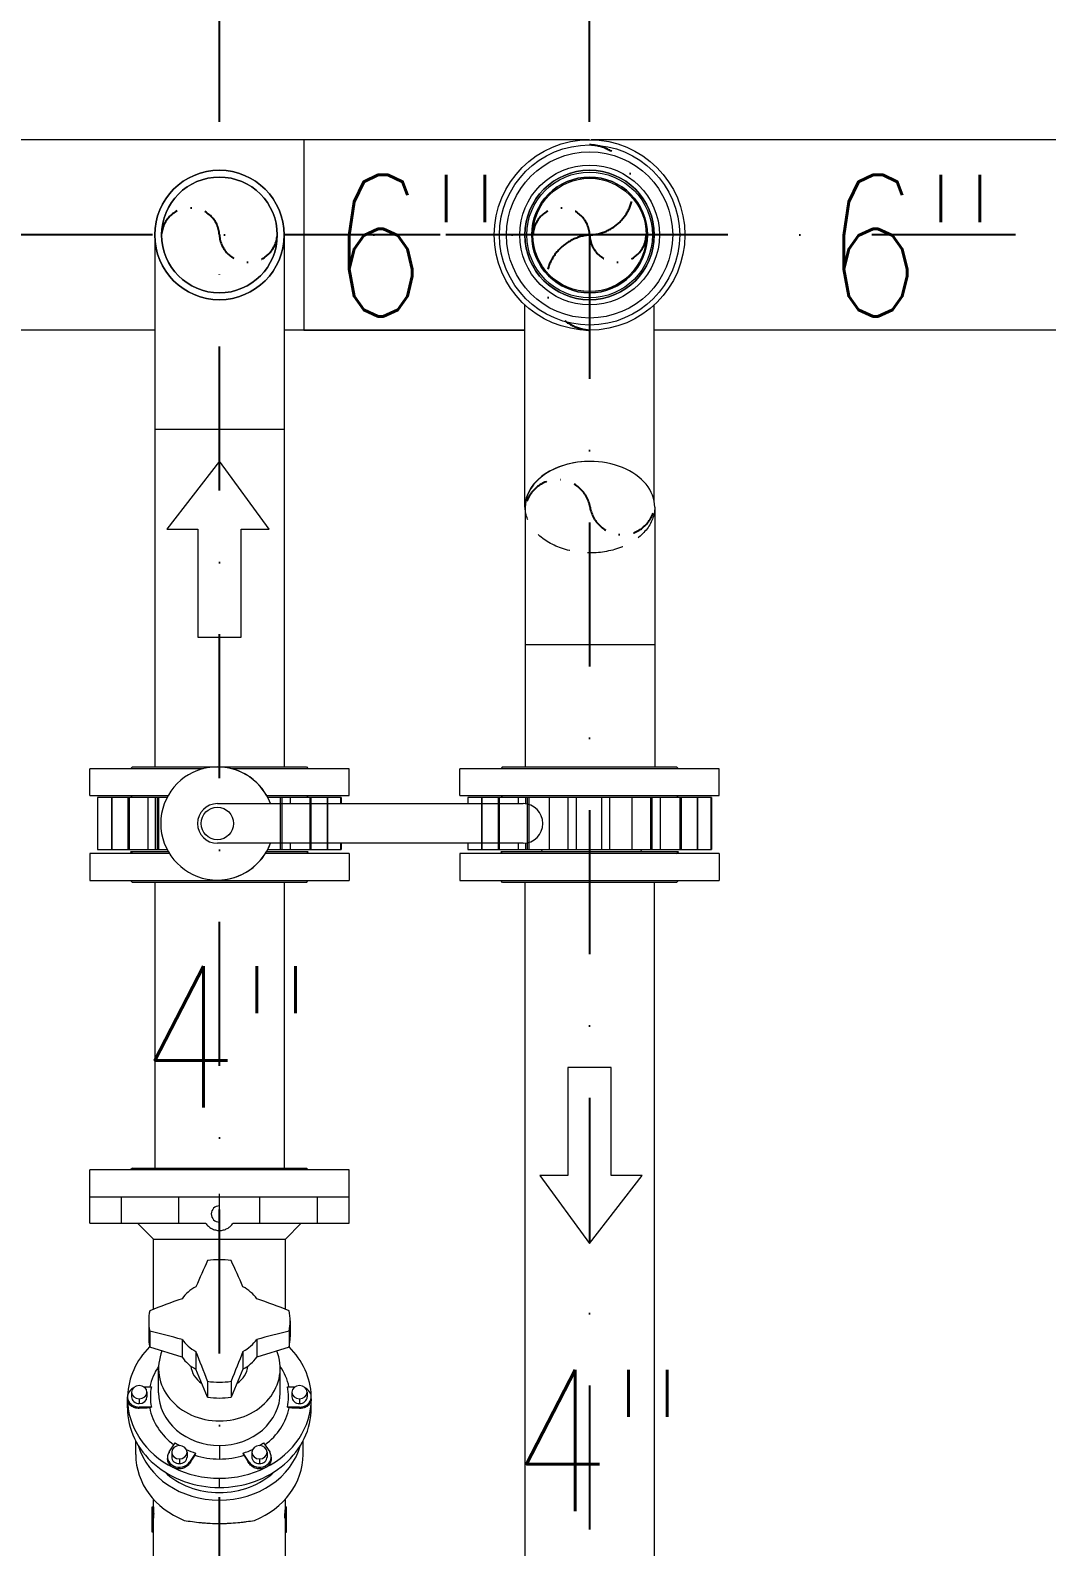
# Model space of a CAD drawing. Header units: millimetres. Extents: x -312439 to 477422, y -331570 to 212570.
# Drawn here: x 359854 to 360752, y 193817 to 195156 of the extents above; entities that cross this region are included whole.
import ezdxf

# ---------------------------------------------------------------- set-up
doc = ezdxf.new("R2010")
doc.units = ezdxf.units.MM
doc.linetypes.add('DASHDOT', pattern=[25.4, 12.7, -6.35, 0, -6.35])
doc.linetypes.add('HIDDEN', pattern=[9.525, 6.35, -3.175])
doc.layers.add('ARCONDTEXTO', color=4, linetype='Continuous')
doc.styles.add('ROMAND', font='ROMAND.SHX')
doc.styles.add('ROMANS', font='romans.shx', dxfattribs={"height": 187.5})
doc.dimstyles.new('1-50 (MILIMETRO)', dxfattribs={"dimscale": 0, "dimtxt": 125, "dimasz": 125, "dimexe": 100, "dimexo": 100, "dimgap": 50, "dimtad": 0, "dimdec": 0, "dimzin": 0, "dimdsep": 46, "dimtxsty": 'ROMAND', "dimcen": -390, "dimclrd": 1, "dimclre": 1, "dimclrt": 3, "dimadec": 0, "dimazin": 0, "dimtfac": 1, "dimtdec": 0, "dimtix": 1, "dimtmove": 2, "dimatfit": 2, "dimfxl": 1, "dimtvp": 1, "dimtolj": 1, "dimtzin": 0, "dimarcsym": 0})

# ---------------------------------------------------------------- blocks, each defined once
blk = doc.blocks.new('*D41')
at = {"color": 1, "lineweight": -2, "transparency": 16777216}
for p, q in [((360021.5, 195075.5), (360021.5, 195560.8)), ((360348.5, 195075.5), (360348.5, 195560.8)), ((359896.5, 195460.8), (359771.5, 195460.8)), ((360021.5, 195460.8), (360348.5, 195460.8)), ((360473.5, 195460.8), (360598.5, 195460.8))]:
    blk.add_line(p, q, dxfattribs=at)
at = {"color": 1, "transparency": 16777216}
for points in [[(359896.5, 195481.6), (359896.5, 195440), (360021.5, 195460.8)], [(360473.5, 195481.6), (360473.5, 195440), (360348.5, 195460.8)]]:
    blk.add_solid(points, dxfattribs=at)
at = {"layer": 'Defpoints', "color": 0, "transparency": 16777216}
for p in [(360348.5, 195460.8), (360021.5, 194975.5), (360348.5, 194975.5)]:
    blk.add_point(p, dxfattribs=at)
at = {"color": 3, "transparency": 16777216, "insert": (360185, 195664), "char_height": 125, "attachment_point": 5, "style": 'ROMAND'}
blk.add_mtext('\\A1;327', dxfattribs=at)

msp = doc.modelspace()

# ---------------------------------------------------------------- linework, layer by layer
at = {"color": 5, "linetype": 'Continuous', "lineweight": 0, "extrusion": (0, 1, 0)}
for p, q in [((360096.073, 195059.597, 0), (359610.725, 195059.597, 0)), ((360096.073, 195059.604, 0), (360096.073, 194891.297, 0)), ((360348.523, 195059.604, 0), (360096.073, 195059.604, 0)), ((360978.935, 195059.592, 0), (360349.936, 195059.592, 0)), ((359964.373, 194975.454, 0), (359964.373, 194505.604, 0)), ((360078.673, 194975.454, 0), (360078.673, 194505.604, 0)), ((360291.373, 194735.001, 0), (360291.373, 194913.688, 0)), ((360405.673, 194739.66, 0), (360405.673, 194913.688, 0)), ((359964.373, 194891.297, 0), (359801.962, 194891.297, 0)), ((359964.373, 194891.292, 0), (359801.962, 194891.292, 0)), ((360096.073, 194891.297, 0), (360078.673, 194891.297, 0)), ((360291.373, 194891.292, 0), (360078.673, 194891.292, 0)), ((360096.073, 194891.304, 0), (360291.373, 194891.304, 0)), ((360978.935, 194891.292, 0), (360405.673, 194891.292, 0)), ((359964.373, 194804.004, 0), (360078.673, 194804.004, 0)), ((360291.755, 194734.994, 0), (360291.755, 194505.604, 0)), ((360406.055, 194734.994, 0), (360406.055, 194505.604, 0)), ((360291.755, 194613.761, 0), (360406.055, 194613.761, 0)), ((360007.162, 194504.004, 0), (359907.023, 194504.004, 0)), ((359907.023, 194480.204, 0), (359907.023, 194504.004, 0)), ((359944.623, 194505.604, 0), (359943.023, 194504.004, 0)), ((359944.623, 194505.604, 0), (360098.423, 194505.604, 0)), ((360136.023, 194504.004, 0), (360032.358, 194504.004, 0)), ((360098.423, 194505.604, 0), (360100.023, 194504.004, 0)), ((360136.023, 194480.204, 0), (360136.023, 194504.004, 0)), ((360463.023, 194504.004, 0), (360234.023, 194504.004, 0)), ((360234.023, 194480.204, 0), (360234.023, 194504.004, 0)), ((360271.623, 194505.604, 0), (360270.023, 194504.004, 0)), ((360271.623, 194505.604, 0), (360425.423, 194505.604, 0)), ((360425.423, 194505.604, 0), (360427.023, 194504.004, 0)), ((360463.023, 194480.204, 0), (360463.023, 194504.004, 0)), ((359907.023, 194480.204, 0), (359976.181, 194480.204, 0)), ((359944.623, 194480.204, 0), (359943.023, 194478.604, 0)), ((360063.339, 194480.204, 0), (360136.023, 194480.204, 0)), ((360098.423, 194480.204, 0), (360100.023, 194478.604, 0)), ((360234.023, 194480.204, 0), (360463.023, 194480.204, 0)), ((360271.623, 194480.204, 0), (360270.023, 194478.604, 0)), ((360425.423, 194480.204, 0), (360427.023, 194478.604, 0)), ((359975.315, 194478.604, 0), (359913.919, 194478.604, 0)), ((359913.919, 194478.604, 0), (359913.919, 194432.604, 0)), ((359926.163, 194478.604, 0), (359926.163, 194432.604, 0)), ((359926.447, 194478.604, 0), (359926.447, 194432.604, 0)), ((359940.753, 194478.604, 0), (359940.753, 194432.604, 0)), ((359941.738, 194478.604, 0), (359941.738, 194432.604, 0)), ((359958.338, 194478.604, 0), (359958.338, 194432.604, 0)), ((359964.882, 194478.604, 0), (359964.882, 194432.604, 0)), ((359966.448, 194478.604, 0), (359966.448, 194432.604, 0)), ((359967.835, 194478.604, 0), (359967.835, 194432.604, 0)), ((360019.71, 194473.104, 0), (360289.71, 194473.104, 0)), ((360129.127, 194478.604, 0), (360064.205, 194478.604, 0)), ((360075.21, 194478.604, 0), (360075.21, 194432.604, 0)), ((360076.597, 194478.604, 0), (360076.597, 194432.604, 0)), ((360076.632, 194478.604, 0), (360076.632, 194473.104, 0)), ((360083.885, 194478.604, 0), (360083.885, 194473.104, 0)), ((360101.343, 194478.604, 0), (360101.343, 194432.604, 0)), ((360102.292, 194478.604, 0), (360102.292, 194432.604, 0)), ((360116.598, 194478.604, 0), (360116.598, 194432.604, 0)), ((360116.883, 194478.604, 0), (360116.883, 194432.604, 0)), ((360128.492, 194478.604, 0), (360128.492, 194473.104, 0)), ((360129.127, 194478.604, 0), (360129.127, 194473.104, 0)), ((360456.127, 194478.604, 0), (360240.919, 194478.604, 0)), ((360240.919, 194478.604, 0), (360240.919, 194473.104, 0)), ((360253.163, 194478.604, 0), (360253.163, 194432.604, 0)), ((360253.447, 194478.604, 0), (360253.447, 194432.604, 0)), ((360267.753, 194478.604, 0), (360267.753, 194432.604, 0)), ((360268.702, 194478.604, 0), (360268.702, 194432.604, 0)), ((360285.338, 194478.604, 0), (360285.338, 194473.104, 0)), ((360291.882, 194478.604, 0), (360291.882, 194472.969, 0)), ((360293.448, 194478.604, 0), (360293.448, 194432.604, 0)), ((360294.835, 194478.604, 0), (360294.835, 194432.604, 0)), ((360312.935, 194478.604, 0), (360312.935, 194432.604, 0)), ((360329.341, 194478.604, 0), (360329.341, 194432.604, 0)), ((360336.788, 194478.604, 0), (360336.788, 194432.604, 0)), ((360358.905, 194478.604, 0), (360358.905, 194432.604, 0)), ((360365.996, 194478.604, 0), (360365.996, 194432.604, 0)), ((360385.813, 194478.604, 0), (360385.813, 194432.604, 0)), ((360402.21, 194478.604, 0), (360402.21, 194432.604, 0)), ((360403.597, 194478.604, 0), (360403.597, 194432.604, 0)), ((360403.632, 194478.604, 0), (360403.632, 194432.604, 0)), ((360410.885, 194478.604, 0), (360410.885, 194432.604, 0)), ((360428.308, 194478.604, 0), (360428.308, 194432.604, 0)), ((360429.292, 194478.604, 0), (360429.292, 194432.604, 0)), ((360443.598, 194478.604, 0), (360443.598, 194432.604, 0)), ((360443.883, 194478.604, 0), (360443.883, 194432.604, 0)), ((360455.492, 194478.604, 0), (360455.492, 194432.604, 0)), ((360456.127, 194478.604, 0), (360456.127, 194432.604, 0)), ((359977.391, 194428.977, 0), (359907.023, 194428.977, 0)), ((359907.023, 194428.977, 0), (359907.023, 194405.177, 0)), ((359913.919, 194432.604, 0), (359975.315, 194432.604, 0)), ((359976.425, 194430.577, 0), (359943.023, 194430.577, 0)), ((359944.623, 194428.977, 0), (359943.023, 194430.577, 0)), ((360289.71, 194438.104, 0), (360019.71, 194438.104, 0)), ((360136.023, 194428.977, 0), (360062.13, 194428.977, 0)), ((360100.023, 194430.577, 0), (360063.095, 194430.577, 0)), ((360064.205, 194432.604, 0), (360129.127, 194432.604, 0)), ((360076.632, 194438.104, 0), (360076.632, 194432.604, 0)), ((360083.885, 194438.104, 0), (360083.885, 194432.604, 0)), ((360098.423, 194428.977, 0), (360100.023, 194430.577, 0)), ((360128.492, 194438.104, 0), (360128.492, 194432.604, 0)), ((360129.127, 194438.104, 0), (360129.127, 194432.604, 0)), ((360136.023, 194428.977, 0), (360136.023, 194405.177, 0)), ((360463.023, 194428.977, 0), (360234.023, 194428.977, 0)), ((360234.023, 194428.977, 0), (360234.023, 194405.177, 0)), ((360240.919, 194438.104, 0), (360240.919, 194432.604, 0)), ((360240.919, 194432.604, 0), (360456.127, 194432.604, 0)), ((360427.023, 194430.577, 0), (360270.023, 194430.577, 0)), ((360271.623, 194428.977, 0), (360270.023, 194430.577, 0)), ((360285.338, 194438.104, 0), (360285.338, 194432.604, 0)), ((360291.882, 194438.239, 0), (360291.882, 194432.604, 0)), ((360425.423, 194428.977, 0), (360427.023, 194430.577, 0)), ((360463.023, 194428.977, 0), (360463.023, 194405.177, 0)), ((359907.023, 194405.177, 0), (360136.023, 194405.177, 0)), ((359944.623, 194403.577, 0), (359943.023, 194405.177, 0)), ((360098.423, 194403.577, 0), (359944.623, 194403.577, 0)), ((359964.373, 194403.577, 0), (359964.373, 194151.146, 0)), ((360019.811, 194405.604, 0), (360019.71, 194405.604, 0)), ((360078.673, 194403.577, 0), (360078.673, 194151.146, 0)), ((360098.423, 194403.577, 0), (360100.023, 194405.177, 0)), ((360234.023, 194405.177, 0), (360463.023, 194405.177, 0)), ((360271.623, 194403.577, 0), (360270.023, 194405.177, 0)), ((360425.423, 194403.577, 0), (360271.623, 194403.577, 0)), ((360291.373, 194403.577, 0), (360291.373, 193441.232, 0)), ((360405.673, 194403.577, 0), (360405.673, 193441.232, 0)), ((360425.423, 194403.577, 0), (360427.023, 194405.177, 0)), ((360136.023, 194149.546, 0), (359907.023, 194149.546, 0)), ((359907.023, 194102.533, 0), (359907.023, 194149.546, 0)), ((359944.623, 194151.146, 0), (359943.023, 194149.546, 0)), ((359944.623, 194151.146, 0), (360098.423, 194151.146, 0)), ((360098.423, 194151.146, 0), (360100.023, 194149.546, 0)), ((360136.023, 194102.533, 0), (360136.023, 194149.546, 0)), ((359907.023, 194125.746, 0), (360136.023, 194125.746, 0)), ((359934.972, 194102.533, 0), (359934.972, 194125.746, 0)), ((359985.672, 194102.533, 0), (359985.672, 194125.746, 0)), ((360021.523, 194088.481, 0), (360021.523, 194128.348, 0)), ((360057.373, 194102.533, 0), (360057.373, 194125.746, 0)), ((360108.073, 194102.533, 0), (360108.073, 194125.746, 0)), ((359907.023, 194102.533, 0), (360009.421, 194102.533, 0)), ((359963.232, 194088.481, 0), (359949.18, 194102.533, 0)), ((360033.624, 194102.533, 0), (360136.023, 194102.533, 0)), ((360079.814, 194088.481, 0), (360093.866, 194102.533, 0)), ((359963.232, 194088.481, 0), (360079.814, 194088.481, 0)), ((359963.232, 194026.472, 0), (359963.232, 194088.481, 0)), ((360079.814, 194026.472, 0), (360079.814, 194088.481, 0)), ((359959.068, 194016.172, 0), (359959.068, 194002.138, 0)), ((360083.977, 194016.172, 0), (360083.977, 194002.138, 0)), ((359959.942, 194007.157, 0), (359959.942, 193993.123, 0)), ((359988.493, 193999.759, 0), (359988.493, 193984.124, 0)), ((360054.553, 193999.759, 0), (360054.553, 193984.124, 0)), ((360083.104, 194007.157, 0), (360083.104, 193993.123, 0)), ((359988.493, 193984.124, 0), (359959.942, 193993.123, 0)), ((360000.722, 193989.168, 0), (360000.722, 193973.533, 0)), ((360042.323, 193989.168, 0), (360042.323, 193973.533, 0)), ((360083.104, 193993.123, 0), (360054.553, 193984.124, 0)), ((359967.812, 193952.695, 0), (359967.812, 193974.39, 0)), ((360011.114, 193948.807, 0), (360000.722, 193973.533, 0)), ((360042.323, 193973.533, 0), (360031.932, 193948.807, 0)), ((360075.234, 193952.695, 0), (360075.234, 193974.39, 0)), ((359954.536, 193958.066, 0), (359961.42, 193958.066, 0)), ((360011.114, 193962.841, 0), (360011.114, 193948.807, 0)), ((360031.932, 193962.841, 0), (360031.932, 193948.807, 0)), ((360081.625, 193958.066, 0), (360088.509, 193958.066, 0)), ((359940.332, 193939.319, 0), (359940.332, 193949.051, 0)), ((359943.975, 193953.215, 0), (359943.975, 193949.051, 0)), ((359950.741, 193947.356, 0), (359950.741, 193943.192, 0)), ((359957.507, 193953.215, 0), (359957.507, 193949.051, 0)), ((360085.539, 193953.215, 0), (360085.539, 193949.051, 0)), ((360092.305, 193947.356, 0), (360092.305, 193943.192, 0)), ((360099.07, 193953.215, 0), (360099.07, 193949.051, 0)), ((360102.714, 193939.319, 0), (360102.714, 193949.051, 0)), ((359961.42, 193940.037, 0), (359950.741, 193940.037, 0)), ((359950.741, 193940.037, 0), (359950.741, 193938.898, 0)), ((360092.305, 193940.037, 0), (360081.625, 193940.037, 0)), ((360092.305, 193940.037, 0), (360092.305, 193938.898, 0)), ((359947.618, 193898.047, 0), (359947.618, 193910.206, 0)), ((359977.117, 193900.472, 0), (359982.457, 193908.482, 0)), ((360021.523, 193906.18, 0), (360021.523, 193894.196, 0)), ((360060.589, 193908.482, 0), (360065.928, 193900.472, 0)), ((360095.427, 193898.047, 0), (360095.427, 193910.206, 0)), ((359975.723, 193895.965, 0), (359975.723, 193894.608, 0)), ((359977.117, 193900.472, 0), (359977.117, 193899.333, 0)), ((359979.366, 193900.129, 0), (359979.366, 193895.965, 0)), ((359986.132, 193894.269, 0), (359986.132, 193890.106, 0)), ((359992.898, 193900.129, 0), (359992.898, 193895.965, 0)), ((360000.486, 193899.467, 0), (359995.146, 193891.458, 0)), ((359995.146, 193891.458, 0), (359995.146, 193890.318, 0)), ((360047.899, 193891.458, 0), (360042.559, 193899.467, 0)), ((360047.899, 193891.458, 0), (360047.899, 193890.318, 0)), ((360050.148, 193900.129, 0), (360050.148, 193895.965, 0)), ((360056.914, 193894.269, 0), (360056.914, 193890.106, 0)), ((360063.68, 193900.129, 0), (360063.68, 193895.965, 0)), ((360065.928, 193900.472, 0), (360065.928, 193899.333, 0)), ((360067.323, 193895.965, 0), (360067.323, 193894.608, 0)), ((360021.523, 193869.005, 0), (360021.523, 193877.177, 0)), ((359962.191, 193851.844, 0), (359963.232, 193851.844, 0)), ((359962.191, 193829.607, 0), (359962.191, 193851.842, 0)), ((359963.232, 193851.844, 0), (359963.232, 193858.702, 0)), ((360079.814, 193851.844, 0), (360079.814, 193858.702, 0)), ((360079.814, 193851.844, 0), (360080.855, 193851.844, 0)), ((360080.855, 193829.607, 0), (360080.855, 193851.842, 0)), ((359963.596, 193842.053, 0), (359962.223, 193842.053, 0)), ((359962.223, 193829.607, 0), (359962.223, 193842.053, 0)), ((359962.549, 193845.342, 0), (359963.596, 193845.342, 0)), ((359962.549, 193842.053, 0), (359962.549, 193845.342, 0)), ((359963.264, 193829.607, 0), (359963.264, 193842.053, 0)), ((359963.596, 193842.053, 0), (359963.596, 193845.342, 0)), ((360079.449, 193845.342, 0), (360080.497, 193845.342, 0)), ((360079.449, 193842.053, 0), (360079.449, 193845.342, 0)), ((360079.449, 193842.053, 0), (360080.823, 193842.053, 0)), ((360079.781, 193829.607, 0), (360079.781, 193842.053, 0)), ((360080.497, 193842.053, 0), (360080.497, 193845.342, 0)), ((360080.823, 193829.607, 0), (360080.823, 193842.053, 0)), ((359963.264, 193829.607, 0), (359962.191, 193829.607, 0)), ((359963.232, 193803.897, 0), (359963.232, 193829.607, 0)), ((360079.781, 193829.607, 0), (360080.855, 193829.607, 0)), ((360079.814, 193803.897, 0), (360079.814, 193829.607, 0))]:
    msp.add_line(p, q, dxfattribs=at)
at = {"color": 6, "linetype": 'DASHDOT', "ltscale": 10}
for p, q in [((360978.935, 194975.447, 0), (358981.121, 194975.442, 0)), ((360348.523, 194975.454, 0), (360078.673, 194975.454, 0)), ((360348.523, 194975.454, 0), (360348.523, 193441.232, 0))]:
    msp.add_line(p, q, dxfattribs=at)
at = {"color": 6, "linetype": 'DASHDOT', "ltscale": 10, "extrusion": (0, 1, 0)}
msp.add_line((360021.523, 193225.232, 0), (360021.523, 194975.454, 0), dxfattribs=at)
at = {"color": 4, "linetype": 'Continuous', "lineweight": 0}
for p, q in [((360021.523, 194775.588, 0), (359975.223, 194715.51, 0)), ((360065.377, 194715.51, 0), (360021.523, 194775.588, 0)), ((359975.223, 194715.51, 0), (360002.345, 194715.51, 0)), ((360002.345, 194715.51, 0), (360002.345, 194620.19, 0)), ((360040.7, 194620.19, 0), (360040.7, 194715.51, 0)), ((360040.7, 194715.51, 0), (360065.377, 194715.51, 0)), ((360002.345, 194620.19, 0), (360040.7, 194620.19, 0))]:
    msp.add_line(p, q, dxfattribs=at)
at = {"color": 1, "linetype": 'Continuous', "lineweight": 0}
for p, q in [((360329.345, 194240.055, 0), (360329.345, 194144.735, 0)), ((360367.7, 194240.055, 0), (360329.345, 194240.055, 0)), ((360367.7, 194144.735, 0), (360367.7, 194240.055, 0)), ((360304.668, 194144.735, 0), (360348.523, 194084.657, 0)), ((360329.345, 194144.735, 0), (360304.668, 194144.735, 0)), ((360348.523, 194084.657, 0), (360394.823, 194144.735, 0)), ((360394.823, 194144.735, 0), (360367.7, 194144.735, 0))]:
    msp.add_line(p, q, dxfattribs=at)
at = {"color": 5, "linetype": 'Continuous', "lineweight": 0}
for centre, radius in [((360348.523, 194975.454, 0), 84.15), ((360348.523, 194975.454, 0), 79.583), ((360348.523, 194975.454, 0), 73.395), ((360021.523, 194975.454, 0), 57.15), ((360348.523, 194975.454, 0), 61.717), ((360348.523, 194975.454, 0), 57.15), ((360348.523, 194975.454, 0), 55.529), ((360021.523, 194975.454, 0), 51.13), ((360348.523, 194975.454, 0), 51.13), ((360348.523, 194975.454, 0), 50.04), ((360019.71, 194455.604, 0), 14.326)]:
    msp.add_circle(centre, radius, dxfattribs=at)
at = {"color": 6, "linetype": 'DASHDOT', "ltscale": 4}
for centre, radius, start, end in [((360347.251, 195015.246, 0), 39.812, 271.830226, 88.169774), ((360352.078, 194933.379, 0), 42.225, 94.829563, 265.170437)]:
    msp.add_arc(centre, radius, start, end, dxfattribs=at)
at = {"color": 6, "linetype": 'DASHDOT', "ltscale": 2}
for centre, radius, start, end in [((359995.958, 194973.958, 0), 25.609, 3.348076, 176.651924), ((360323.503, 194974.524, 0), 25.037, 2.128625, 177.871375), ((360047.088, 194976.924, 0), 25.607, 183.291938, 356.708062), ((360373.543, 194976.359, 0), 25.036, 182.072418, 357.927582), ((360320.33, 194730.374, 0), 28.946, 9.183212, 170.816788), ((360377.48, 194739.585, 0), 28.942, 189.128104, 350.871896)]:
    msp.add_arc(centre, radius, start, end, dxfattribs=at)
at = {"color": 5, "linetype": 'Continuous', "lineweight": 0}
for centre, radius, start, end in [((360019.71, 194455.604, 0), 17.5, 90, 270), ((360289.71, 194455.604, 0), 17.5, 270, 90), ((360021.523, 194110.653, 0), 7.182, 90, 270)]:
    msp.add_arc(centre, radius, start, end, dxfattribs=at)
at = {"color": 5, "linetype": 'Continuous', "lineweight": 0, "extrusion": (0, 0, -1)}
for centre, major_axis in [((360021.523, 194975.454, 0), (0, 57.15)), ((360348.523, 194975.454, 0), (0, 57.15)), ((360021.523, 194975.454, 0), (0, 51.13)), ((360348.523, 194975.454, 0), (0, 51.13))]:
    msp.add_ellipse(centre, major_axis=major_axis, ratio=1, start_param=-1.57079633, end_param=4.71238898, dxfattribs=at)
at = {"color": 5, "linetype": 'Continuous', "lineweight": 0}
for centre, major_axis, ratio, start_param, end_param in [((360348.523, 194735.001, 0), (-57.15, 0), 0.70710678, 4.6841323, 6.39891852), ((360348.905, 194734.994, 0), (-57.15, 0), 0.70710678, 3.14159265, 6.28318531), ((360019.71, 194455.604, 0), (0, 50), 0.99996201, 5.06996008, 7.85398163), ((360019.811, 194455.604, 0), (0, -50), 0.99996201, 1.92836743, 3.14159265), ((360019.71, 194455.604, 0), (0, 50), 0.99996201, 1.57079633, 4.35481788), ((360019.811, 194455.604, 0), (0, -50), 0.99996201, 0, 1.21322522), ((360350.234, 194455.604, 0), (0, -50), 0.99996201, 5.19038418, 5.23660761), ((360350.234, 194455.604, 0), (0, -50), 0.99996201, 1.0465777, 1.09280113), ((360350.336, 194455.604, 0), (0, 50), 0.99996201, 4.18817035, 4.23439378), ((359992.539, 193840.564, 0), (112.271, 356.18), 0.17101007, 0.92776973, 1.00960026), ((360021.523, 194016.172, 0), (62.455, 0), 0.8660254, 1.57079633, 1.73824441), ((360021.523, 194016.172, 0), (62.455, 0), 0.8660254, 1.40334825, 1.57079633), ((360050.506, 193840.564, 0), (112.271, -356.18), 0.17101007, 2.13199239, 2.21382292), ((360021.523, 194017.773, 0), (39.034, 0), 0.8660254, 2.1328053, 2.57958368), ((360021.523, 194017.773, 0), (39.034, 0), 0.8660254, 0.56200898, 1.00878735), ((360021.523, 194016.172, 0), (62.455, 0), 0.8660254, 2.97414457, 3.14159265), ((360010.974, 193856.529, 0), (344.286, 144.695), 0.46984631, 1.43994373, 1.52177426), ((360032.072, 193856.529, 0), (344.286, -144.695), 0.46984631, 1.6198184, 1.70164893), ((360021.523, 194016.172, 0), (62.455, 0), 0.8660254, 0, 0.16744808), ((360021.523, 194016.172, 0), (62.455, 0), 0.8660254, 3.14159265, 3.30904073), ((360021.523, 194016.172, 0), (62.455, 0), 0.8660254, 6.11573723, 6.28318531), ((360021.523, 194002.138, 0), (62.455, 0), 0.8660254, 3.14159265, 3.30904073), ((360010.974, 193806.328, 0), (344.286, -144.695), 0.46984631, 1.82985829, 1.91168882), ((360021.523, 194017.773, 0), (39.034, 0), 0.8660254, 3.70360163, 4.15038), ((360021.523, 194017.773, 0), (39.034, 0), 0.8660254, 5.27439796, 5.72117633), ((360032.072, 193806.328, 0), (344.286, 144.695), 0.46984631, 1.22990383, 1.31173436), ((360021.523, 194002.138, 0), (-62.455, 0), 0.8660254, 2.97414457, 3.14159265), ((360021.523, 193947.49, 0), (81.191, 0), 0.8660254, 2.432344, 3.10701384), ((360021.523, 193974.39, 0), (53.711, 0), 0.8660254, 2.80620982, 4.71238898), ((360021.523, 194002.138, 0), (39.034, 0), 0.8660254, 3.70360163, 4.15038), ((359992.539, 193822.293, 0), (-112.271, 356.18), 0.17101007, 5.06354515, 5.14537568), ((360021.523, 193974.39, 0), (53.711, 0), 0.8660254, 4.71238898, 6.61856814), ((360050.506, 193822.293, 0), (-112.271, -356.18), 0.17101007, 4.27940228, 4.36123281), ((360021.523, 194002.138, 0), (39.034, 0), 0.8660254, 5.27439796, 5.72117633), ((360021.523, 193947.49, 0), (81.191, 0), 0.8660254, 0.03457881, 0.70924865), ((360021.523, 193948.308, 0), (62.483, 0), 0.8660254, 2.60427768, 2.96027992), ((360021.523, 193978.197, 0), (25.294, 0), 0.8660254, 3.2272514, 4.05379587), ((360021.523, 193978.197, 0), (25.294, 0), 0.8660254, 5.37098209, 6.19752656), ((360021.523, 193948.308, 0), (62.483, 0), 0.8660254, 0.18131273, 0.53731497), ((359950.741, 193953.215, 0), (-6.766, 0), 0.8660254, 4.71238898, 7.85398163), ((359950.741, 193953.215, 0), (-6.766, 0), 0.8660254, 1.57079633, 4.71238898), ((360021.523, 193949.051, 0), (60.997, 0), 0.8660254, 2.9701049, 3.3130804), ((360021.523, 194016.172, 0), (62.455, 0), 0.8660254, 4.5449409, 4.71238898), ((360021.523, 194016.172, 0), (62.455, 0), 0.8660254, 4.71238898, 4.87983706), ((360021.523, 193949.051, 0), (60.997, 0), 0.8660254, 6.11169756, 6.45467306), ((360092.305, 193953.215, 0), (6.766, 0), 0.8660254, 1.57079633, 4.71238898), ((360092.305, 193953.215, 0), (6.766, 0), 0.8660254, 4.71238898, 7.85398163), ((359950.741, 193949.051, 0), (10.409, 0), 0.8660254, 2.11391286, 4.71238898), ((360021.523, 193947.49, 0), (81.191, 0), 0.8660254, 3.14159265, 4.1887902), ((359950.741, 193949.051, 0), (-6.766, 0), 0.8660254, 0, 1.57079633), ((359950.741, 193949.051, 0), (-6.766, 0), 0.8660254, 1.57079633, 3.14159265), ((360021.523, 193952.695, 0), (53.711, 0), 0.8660254, 3.14159265, 4.71238898), ((360021.523, 194002.138, 0), (62.455, 0), 0.8660254, 4.5449409, 4.87983706), ((360021.523, 193952.695, 0), (53.711, 0), 0.8660254, 4.71238898, 6.28318531), ((360021.523, 193947.49, 0), (81.191, 0), 0.8660254, 5.23598776, 6.28318531), ((360092.305, 193949.051, 0), (6.766, 0), 0.8660254, 3.14159265, 4.71238898), ((360092.305, 193949.051, 0), (-10.409, 0), 0.8660254, 1.57079633, 4.16927245), ((360092.305, 193949.051, 0), (6.766, 0), 0.8660254, 4.71238898, 6.28318531), ((360021.523, 193939.319, 0), (81.191, 0), 0.8660254, 3.14159265, 4.71238898), ((360021.523, 193948.308, 0), (62.483, 0), 0.8660254, 3.30896296, 4.01445297), ((360021.523, 193939.319, 0), (81.191, 0), 0.8660254, 4.71238898, 6.28318531), ((360021.523, 193948.308, 0), (62.483, 0), 0.8660254, 5.41032499, 6.115815), ((360021.523, 193921.78, 0), (73.905, 0), 0.8660254, 3.38446269, 6.04031527), ((359986.132, 193900.129, 0), (6.766, 0), 0.8660254, 1.57079633, 4.71238898), ((360021.523, 193949.051, 0), (60.997, 0), 0.8660254, 4.01730246, 4.0946815), ((359986.132, 193900.129, 0), (6.766, 0), 0.8660254, 4.71238898, 7.85398163), ((360056.914, 193900.129, 0), (6.766, 0), 0.8660254, 1.57079633, 4.71238898), ((360021.523, 193949.051, 0), (60.997, 0), 0.8660254, 5.33009646, 5.40747551), ((360056.914, 193900.129, 0), (6.766, 0), 0.8660254, 4.71238898, 7.85398163), ((360021.523, 193898.047, 0), (73.905, 0), 0.8660254, 3.14159265, 4.27787098), ((359986.132, 193895.965, 0), (10.409, 0), 0.8660254, 2.61799388, 5.75958653), ((359986.132, 193895.965, 0), (6.766, 0), 0.8660254, 3.14159265, 4.71238898), ((359986.132, 193895.965, 0), (6.766, 0), 0.8660254, 4.71238898, 6.28318531), ((360021.523, 193949.051, 0), (60.997, 0), 0.8660254, 4.21076143, 4.36027795), ((360021.523, 193948.308, 0), (62.483, 0), 0.8660254, 4.35616051, 4.71238898), ((360021.523, 193948.308, 0), (62.483, 0), 0.8660254, 4.71238898, 5.06861745), ((360021.523, 193949.051, 0), (60.997, 0), 0.8660254, 5.06450001, 5.21401654), ((360056.914, 193895.965, 0), (-10.409, 0), 0.8660254, 0.52359878, 3.66519143), ((360056.914, 193895.965, 0), (6.766, 0), 0.8660254, 3.14159265, 4.71238898), ((360021.523, 193898.047, 0), (73.905, 0), 0.8660254, 5.14690698, 6.28318531), ((360056.914, 193895.965, 0), (6.766, 0), 0.8660254, 4.71238898, 6.28318531), ((360021.523, 193921.78, 0), (66.098, 0), 0.8660254, 3.88544669, 4.71238898), ((360021.523, 193947.49, 0), (81.191, 0), 0.8660254, 4.1887902, 4.71238898), ((360021.523, 193947.49, 0), (81.191, 0), 0.8660254, 4.71238898, 5.23598776), ((360021.523, 193921.78, 0), (66.098, 0), 0.8660254, 4.71238898, 5.53933127), ((360021.523, 193851.842, 0), (59.332, 0), 0.99934383, 3.14156393, 3.14159265), ((360021.523, 193851.845, 0), (-59.332, 0), 0.99934383, 0.00002873, 0.10989894), ((360021.523, 193851.845, 0), (-58.291, 0), 0.99934383, 0.00002924, 0.11186957), ((360021.523, 193851.845, 0), (-58.291, 0), 0.99934383, 3.02972308, 3.14156341), ((360021.523, 193851.845, 0), (-59.332, 0), 0.99934383, 3.03169372, 3.14156393), ((360021.523, 193851.842, 0), (59.332, 0), 0.99934383, 0, 0.00002873)]:
    msp.add_ellipse(centre, major_axis=major_axis, ratio=ratio, start_param=start_param, end_param=end_param, dxfattribs=at)
at = {"color": 1, "linetype": 'HIDDEN', "lineweight": 0, "ltscale": 5, "extrusion": (0, 0, -1)}
msp.add_ellipse((360348.905, 194734.994, 0), major_axis=(-57.15, 0), ratio=0.70710678, start_param=3.14159265, end_param=6.28318531, dxfattribs=at)
at = {"color": 5, "linetype": 'Continuous', "lineweight": 0}
for points, knots in [([(360009.421, 194102.533, 0), (360010.09, 194101.536, 0), (360010.867, 194100.641, 0), (360011.967, 194099.646, 0), (360012.194, 194099.453, 0), (360012.661, 194099.08, 0), (360012.902, 194098.9, 0), (360013.635, 194098.384, 0), (360014.141, 194098.074, 0), (360015.186, 194097.516, 0), (360015.725, 194097.269, 0), (360016.837, 194096.841, 0), (360017.413, 194096.659, 0), (360019.149, 194096.225, 0), (360020.326, 194096.08, 0), (360021.523, 194096.08, 0)], [0, 0, 0, 0, 0.0034182904, 0.0034182904, 0.004272863, 0.004272863, 0.0051274356, 0.0051274356, 0.0068365808, 0.0068365808, 0.0085457261, 0.0085457261, 0.0102548713, 0.0102548713, 0.0136731617, 0.0136731617, 0.0136731617, 0.0136731617]), ([(360021.523, 194096.08, 0), (360021.822, 194096.08, 0), (360022.123, 194096.089, 0), (360022.719, 194096.126, 0), (360023.016, 194096.153, 0), (360023.9, 194096.263, 0), (360024.482, 194096.371, 0), (360025.632, 194096.659, 0), (360026.2, 194096.838, 0), (360027.319, 194097.269, 0), (360027.86, 194097.517, 0), (360028.905, 194098.074, 0), (360029.409, 194098.384, 0), (360030.137, 194098.895, 0), (360030.375, 194099.073, 0), (360030.842, 194099.445, 0), (360031.071, 194099.639, 0), (360032.178, 194100.64, 0), (360032.956, 194101.538, 0), (360033.624, 194102.533, 0)], [0.0136731617, 0.0136731617, 0.0136731617, 0.0136731617, 0.0145264761, 0.0145264761, 0.0153797904, 0.0153797904, 0.0170864192, 0.0170864192, 0.0187930479, 0.0187930479, 0.0204996767, 0.0204996767, 0.0222063054, 0.0222063054, 0.0230596198, 0.0230596198, 0.0239129342, 0.0239129342, 0.0273261917, 0.0273261917, 0.0273261917, 0.0273261917]), ([(359950.741, 193938.898, 0), (359950.054, 193938.868, 0), (359949.379, 193938.897, 0), (359948.383, 193939.026, 0), (359948.053, 193939.084, 0), (359947.4, 193939.228, 0), (359947.076, 193939.315, 0), (359946.131, 193939.615, 0), (359945.533, 193939.867, 0), (359944.401, 193940.475, 0), (359943.865, 193940.834, 0), (359942.904, 193941.628, 0), (359942.472, 193942.065, 0), (359941.901, 193942.782, 0), (359941.723, 193943.031, 0), (359941.401, 193943.54, 0), (359941.11, 193944.061, 0), (359940.881, 193944.606, 0), (359940.683, 193945.164, 0), (359940.599, 193945.45, 0), (359940.398, 193946.317, 0), (359940.332, 193946.901, 0), (359940.332, 193947.49, 0)], [0.0000001979, 0.0000001979, 0.0000001979, 0.0000001979, 0.0019579504, 0.0019579504, 0.0029368267, 0.0029368267, 0.003915703, 0.003915703, 0.0058734555, 0.0058734555, 0.007831208, 0.007831208, 0.0097889606, 0.0097889606, 0.0107678368, 0.0107678368, 0.0117467131, 0.0127255894, 0.0127255894, 0.0137044656, 0.0137044656, 0.0156622181, 0.0156622181, 0.0156622181, 0.0156622181]), ([(360102.714, 193947.49, 0), (360102.714, 193947.196, 0), (360102.697, 193946.901, 0), (360102.63, 193946.313, 0), (360102.579, 193946.02, 0), (360102.379, 193945.159, 0), (360102.182, 193944.605, 0), (360101.79, 193943.801, 0), (360101.642, 193943.536, 0), (360101.319, 193943.026, 0), (360101.144, 193942.781, 0), (360100.578, 193942.07, 0), (360100.147, 193941.632, 0), (360099.175, 193940.83, 0), (360098.649, 193940.478, 0), (360097.804, 193940.023, 0), (360097.513, 193939.884, 0), (360096.911, 193939.63, 0), (360096.6, 193939.515, 0), (360095.655, 193939.215, 0), (360095.007, 193939.072, 0), (360093.677, 193938.898, 0), (360092.99, 193938.868, 0), (360092.305, 193938.898, 0)], [0.0156622181, 0.0156622181, 0.0156622181, 0.0156622181, 0.0166401895, 0.0166401895, 0.0176181608, 0.0176181608, 0.0195741034, 0.0195741034, 0.0205520747, 0.0205520747, 0.021530046, 0.021530046, 0.0234859886, 0.0234859886, 0.0254419312, 0.0254419312, 0.0264199025, 0.0264199025, 0.0273978738, 0.0273978738, 0.0293538164, 0.0293538164, 0.031309759, 0.031309759, 0.031309759, 0.031309759]), ([(359980.927, 193886.597, 0), (359980.633, 193886.744, 0), (359980.346, 193886.905, 0), (359979.788, 193887.254, 0), (359979.519, 193887.441, 0), (359978.751, 193888.033, 0), (359978.287, 193888.47, 0), (359977.664, 193889.188, 0), (359977.468, 193889.44, 0), (359977.107, 193889.956, 0), (359976.942, 193890.221, 0), (359976.492, 193891.034, 0), (359976.253, 193891.601, 0), (359975.898, 193892.789, 0), (359975.789, 193893.392, 0), (359975.73, 193894.202, 0), (359975.723, 193894.405, 0), (359975.723, 193894.608, 0)], [0.0156624186, 0.0156624186, 0.0156624186, 0.0156624186, 0.0166406399, 0.0166406399, 0.0176188611, 0.0176188611, 0.0195753035, 0.0195753035, 0.0205535247, 0.0205535247, 0.021531746, 0.021531746, 0.0234881884, 0.0234881884, 0.0254446308, 0.0254446308, 0.0260943859, 0.0260943859, 0.0260943859, 0.0260943859]), ([(359995.146, 193890.318, 0), (359994.803, 193889.774, 0), (359994.407, 193889.268, 0), (359993.738, 193888.564, 0), (359993.502, 193888.339, 0), (359993.004, 193887.907, 0), (359992.741, 193887.701, 0), (359991.93, 193887.122, 0), (359991.355, 193886.788, 0), (359990.136, 193886.221, 0), (359989.487, 193885.987, 0), (359988.175, 193885.644, 0), (359987.505, 193885.531, 0), (359986.48, 193885.45, 0), (359986.135, 193885.438, 0), (359985.453, 193885.444, 0), (359984.775, 193885.481, 0), (359984.107, 193885.577, 0), (359983.442, 193885.704, 0), (359983.111, 193885.782, 0), (359982.135, 193886.061, 0), (359981.516, 193886.302, 0), (359980.927, 193886.597, 0)], [0.0000003958, 0.0000003958, 0.0000003958, 0.0000003958, 0.0019581487, 0.0019581487, 0.0029370251, 0.0029370251, 0.0039159015, 0.0039159015, 0.0058736544, 0.0058736544, 0.0078314072, 0.0078314072, 0.0097891601, 0.0097891601, 0.0107680365, 0.0107680365, 0.0117469129, 0.0127257894, 0.0127257894, 0.0137046658, 0.0137046658, 0.0156624186, 0.0156624186, 0.0156624186, 0.0156624186]), ([(360062.118, 193886.597, 0), (360061.524, 193886.3, 0), (360060.905, 193886.06, 0), (360059.94, 193885.784, 0), (360059.612, 193885.705, 0), (360058.943, 193885.578, 0), (360058.605, 193885.529, 0), (360057.592, 193885.429, 0), (360056.914, 193885.423, 0), (360055.893, 193885.503, 0), (360055.55, 193885.545, 0), (360054.875, 193885.659, 0), (360054.543, 193885.73, 0), (360053.561, 193885.987, 0), (360052.925, 193886.214, 0), (360051.693, 193886.786, 0), (360051.117, 193887.122, 0), (360050.311, 193887.696, 0), (360050.052, 193887.899, 0), (360049.554, 193888.329, 0), (360049.314, 193888.557, 0), (360048.639, 193889.266, 0), (360048.242, 193889.774, 0), (360047.899, 193890.318, 0)], [0.0170973069, 0.0170973069, 0.0170973069, 0.0170973069, 0.0190535067, 0.0190535067, 0.0200316066, 0.0200316066, 0.0210097065, 0.0210097065, 0.0229659062, 0.0229659062, 0.0239440061, 0.0239440061, 0.024922106, 0.024922106, 0.0268783058, 0.0268783058, 0.0288345056, 0.0288345056, 0.0298126055, 0.0298126055, 0.0307907054, 0.0307907054, 0.0327469051, 0.0327469051, 0.0327469051, 0.0327469051]), ([(360067.323, 193894.608, 0), (360067.323, 193894.405, 0), (360067.315, 193894.202, 0), (360067.257, 193893.389, 0), (360067.147, 193892.789, 0), (360066.796, 193891.613, 0), (360066.553, 193891.033, 0), (360065.952, 193889.947, 0), (360065.595, 193889.435, 0), (360064.97, 193888.713, 0), (360064.747, 193888.48, 0), (360064.28, 193888.041, 0), (360063.792, 193887.625, 0), (360063.259, 193887.255, 0), (360062.705, 193886.908, 0), (360062.415, 193886.745, 0), (360062.118, 193886.597, 0)], [0.0066681157, 0.0066681157, 0.0066681157, 0.0066681157, 0.007310362, 0.007310362, 0.009267751, 0.009267751, 0.0112251399, 0.0112251399, 0.0131825289, 0.0131825289, 0.0141612234, 0.0141612234, 0.0151399179, 0.0161186124, 0.0161186124, 0.0170973069, 0.0170973069, 0.0170973069, 0.0170973069]), ([(359990.411, 193839.991, 0), (359992.732, 193839.593, 0), (359995.132, 193839.219, 0), (360000.087, 193838.549, 0), (360002.642, 193838.254, 0), (360005.937, 193837.948, 0), (360006.601, 193837.89, 0), (360007.94, 193837.782, 0), (360008.614, 193837.73, 0), (360010.636, 193837.589, 0), (360011.988, 193837.51, 0), (360016.055, 193837.32, 0), (360018.781, 193837.256, 0), (360021.523, 193837.256, 0)], [0, 0, 0, 0, 0.0078859085, 0.0078859085, 0.0157718169, 0.0157718169, 0.017743294, 0.017743294, 0.0197147711, 0.0197147711, 0.0236577254, 0.0236577254, 0.0315436338, 0.0315436338, 0.0315436338, 0.0315436338]), ([(360021.523, 193837.256, 0), (360022.889, 193837.256, 0), (360024.259, 193837.272, 0), (360026.319, 193837.32, 0), (360027.009, 193837.34, 0), (360028.381, 193837.389, 0), (360029.063, 193837.417, 0), (360032.459, 193837.576, 0), (360035.123, 193837.765, 0), (360039.039, 193838.127, 0), (360040.332, 193838.261, 0), (360042.891, 193838.553, 0), (360044.16, 193838.712, 0), (360047.913, 193839.218, 0), (360050.32, 193839.594, 0), (360052.635, 193839.991, 0)], [0.0315436338, 0.0315436338, 0.0315436338, 0.0315436338, 0.0354737438, 0.0354737438, 0.0374387988, 0.0374387988, 0.0394038539, 0.0394038539, 0.0472640739, 0.0472640739, 0.0511941839, 0.0511941839, 0.0551242939, 0.0551242939, 0.062984514, 0.062984514, 0.062984514, 0.062984514])]:
    msp.add_open_spline(points, degree=3, knots=knots, dxfattribs=at)
for points in [[(359959.913, 193939.294, 0), (359956.855, 193939.162, 0), (359953.798, 193939.03, 0), (359950.741, 193938.898, 0)], [(359961.42, 193940.037, 0), (359960.918, 193939.789, 0), (359960.415, 193939.542, 0), (359959.913, 193939.294, 0)], [(360083.133, 193939.294, 0), (360082.63, 193939.542, 0), (360082.128, 193939.789, 0), (360081.625, 193940.037, 0)], [(360092.305, 193938.898, 0), (360089.247, 193939.03, 0), (360086.19, 193939.162, 0), (360083.133, 193939.294, 0)], [(359999.732, 193897.593, 0), (359998.204, 193895.169, 0), (359996.675, 193892.744, 0), (359995.146, 193890.318, 0)], [(360000.486, 193899.467, 0), (360000.235, 193898.843, 0), (359999.983, 193898.218, 0), (359999.732, 193897.593, 0)], [(360043.313, 193897.593, 0), (360043.062, 193898.218, 0), (360042.811, 193898.843, 0), (360042.559, 193899.467, 0)], [(360047.899, 193890.318, 0), (360046.37, 193892.744, 0), (360044.842, 193895.169, 0), (360043.313, 193897.593, 0)]]:
    msp.add_open_spline(points, degree=3, dxfattribs=at)

# ---------------------------------------------------------------- texts
at = {"layer": 'ARCONDTEXTO', "linetype": 'Continuous', "lineweight": -3, "style": 'ROMANS', "width": 0.8}
for s, p in [('6"', (360118.987, 194903.467, 0)), ('6"', (360556.078, 194903.467, 0)), ('4"', (359951.622, 194204.684, 0)), ('4"', (360280.001, 193848.092, 0))]:
    msp.add_text(s, height=125, dxfattribs=at).set_placement(p)

# ---------------------------------------------------------------- dimensions: what is measured, and where the dimension line sits
dim = msp.add_linear_dim(base=(360348.523, 195460.813, 0), p1=(360021.523, 194975.454, 0), p2=(360348.523, 194975.454, 0), dimstyle='1-50 (MILIMETRO)', override={"dimscale": 1})
dim.commit()
dim.dimension.update_dxf_attribs({"geometry": '*D41', "text_midpoint": (360185.023, 195664.029, 0), "dimtype": 160})

doc.saveas('drawing.dxf')
